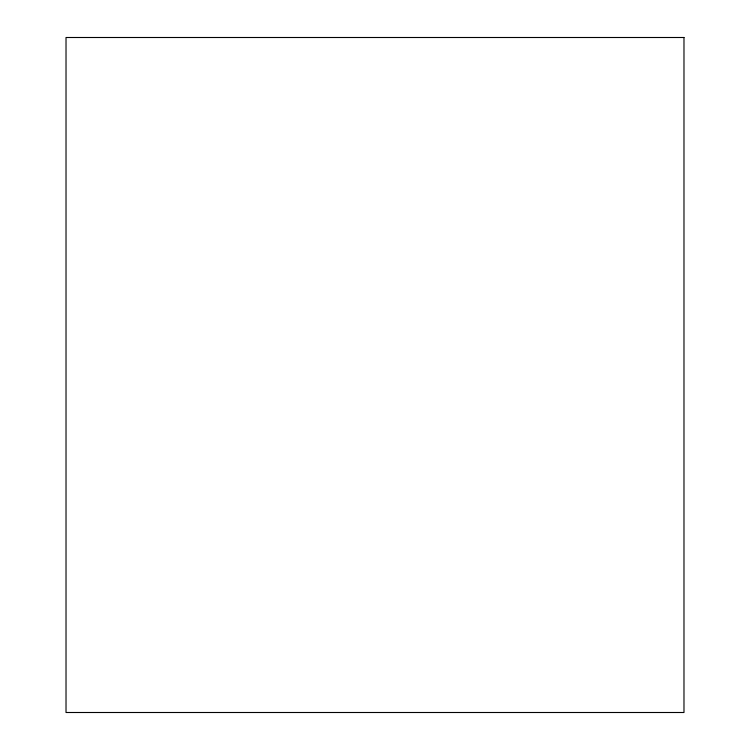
<?xml version="1.0" encoding="UTF-8"?>
<svg xmlns="http://www.w3.org/2000/svg" width="750" height="750" viewBox="0 0 750 750"><rect width="100%" height="100%" fill="white"/><g stroke="black" fill="none" stroke-linecap="round" stroke-linejoin="round"><path stroke-width="1.12" d="M683.981 37.5L66.019 37.5L66.019 712.5L683.981 712.5L683.981 37.5"/></g></svg>
